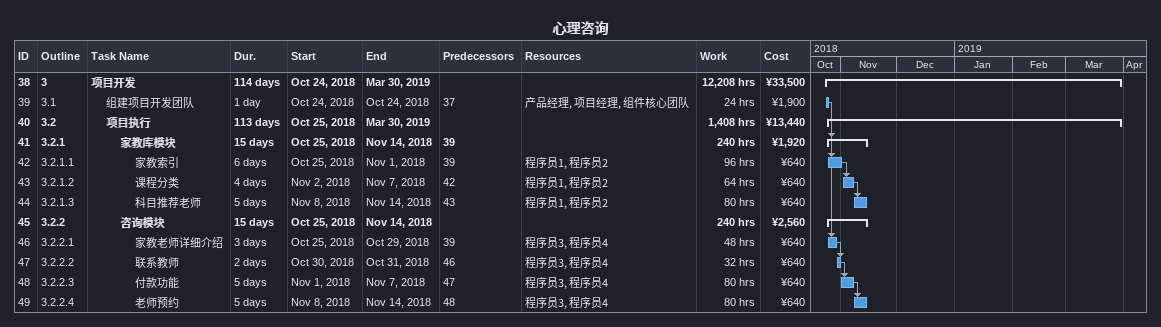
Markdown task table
心理咨询

| ID | WBS | Task | Duration | Start | Finish | Predecessors | Resources | Work (h) | Cost (¥) |
|---|---|---|---|---|---|---|---|---|---|
| 38 | 3 | **项目开发** | 114d | 2018-10-24 | 2019-03-30 |  |  | 12208 | 33500 |
| 39 | 3.1 | 组建项目开发团队 | 1d | 2018-10-24 | 2018-10-24 | 37 | 产品经理, 项目经理, 组件核心团队 | 24 | 1900 |
| 40 | 3.2 | **项目执行** | 113d | 2018-10-25 | 2019-03-30 |  |  | 1408 | 13440 |
| 41 | 3.2.1 | **家教库模块** | 15d | 2018-10-25 | 2018-11-14 | 39 |  | 240 | 1920 |
| 42 | 3.2.1.1 | 家教索引 | 6d | 2018-10-25 | 2018-11-01 | 39 | 程序员1, 程序员2 | 96 | 640 |
| 43 | 3.2.1.2 | 课程分类 | 4d | 2018-11-02 | 2018-11-07 | 42 | 程序员1, 程序员2 | 64 | 640 |
| 44 | 3.2.1.3 | 科目推荐老师 | 5d | 2018-11-08 | 2018-11-14 | 43 | 程序员1, 程序员2 | 80 | 640 |
| 45 | 3.2.2 | **咨询模块** | 15d | 2018-10-25 | 2018-11-14 |  |  | 240 | 2560 |
| 46 | 3.2.2.1 | 家教老师详细介绍 | 3d | 2018-10-25 | 2018-10-29 | 39 | 程序员3, 程序员4 | 48 | 640 |
| 47 | 3.2.2.2 | 联系教师 | 2d | 2018-10-30 | 2018-10-31 | 46 | 程序员3, 程序员4 | 32 | 640 |
| 48 | 3.2.2.3 | 付款功能 | 5d | 2018-11-01 | 2018-11-07 | 47 | 程序员3, 程序员4 | 80 | 640 |
| 49 | 3.2.2.4 | 老师预约 | 5d | 2018-11-08 | 2018-11-14 | 48 | 程序员3, 程序员4 | 80 | 640 |
